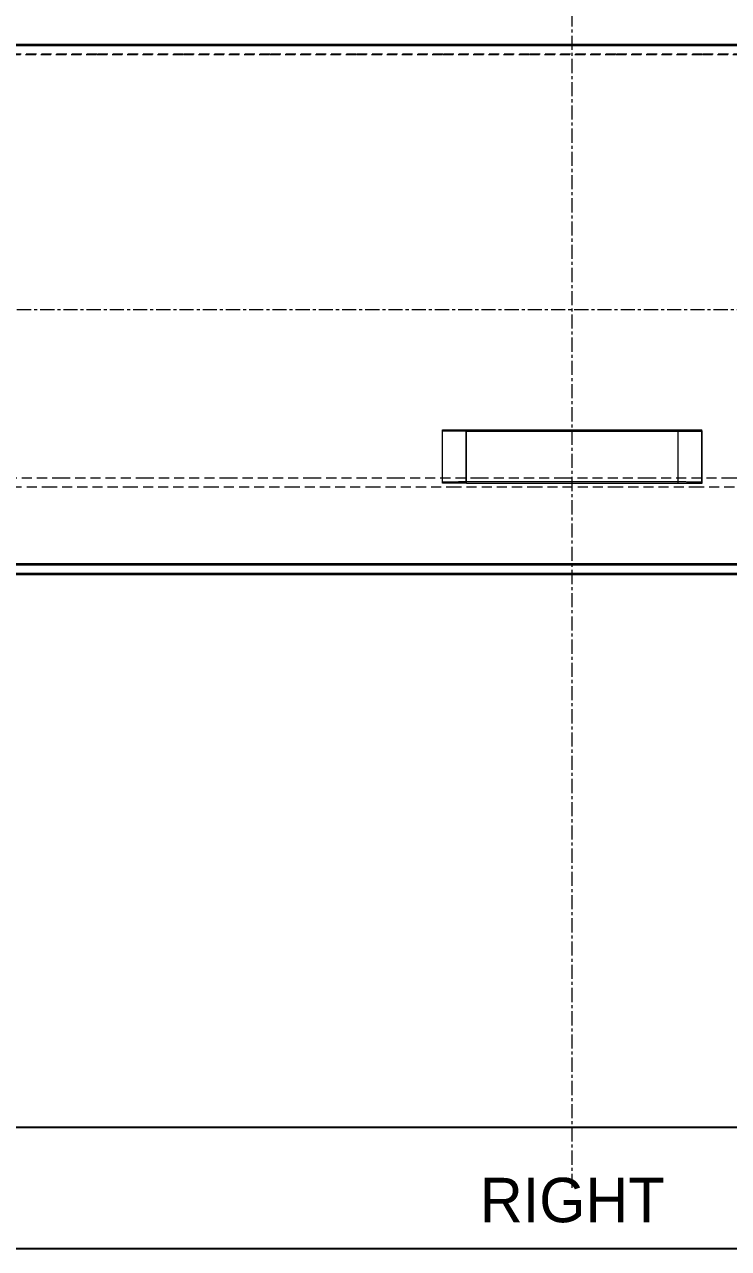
# Model space of a CAD drawing. Header units: millimetres. Extents: x 10 to 410, y 10 to 287.
# Drawn here: x 181.9 to 216.7, y 187 to 247.6 of the extents above; entities that cross this region are included whole.
import ezdxf
from ezdxf.enums import TextEntityAlignment as Align

# ---------------------------------------------------------------- set-up
doc = ezdxf.new("R2010")
doc.units = ezdxf.units.MM
doc.linetypes.add('CENTER', pattern=[1.15, 0.7, -0.15, 0.15, -0.15])
doc.linetypes.add('DASHED', pattern=[0.75, 0.5, -0.25])
for name, color, linetype, lineweight in [('CENTER', 4, 'CENTER', 13), ('HIDDEN', 8, 'DASHED', 18), ('TITLE_BLOCK', 7, 'CONTINUOUS', 25), ('VISIBLE', 7, 'CONTINUOUS', 35)]:
    doc.layers.add(name, color=color, linetype=linetype, lineweight=lineweight)

msp = doc.modelspace()

# ---------------------------------------------------------------- linework, layer by layer
at = {"layer": 'CENTER'}
for p, q in [((209, 190), (209, 273)), ((147, 233.5), (271, 233.5))]:
    msp.add_line(p, q, dxfattribs=at)
at = {"layer": 'HIDDEN'}
for points in [[(258.245, 246.575), (253.96, 246.575), (249.676, 246.575), (245.392, 246.575), (241.108, 246.575), (236.824, 246.575), (232.539, 246.575), (228.255, 246.575), (223.971, 246.575), (219.687, 246.575), (215.403, 246.575), (211.118, 246.575), (206.834, 246.575), (202.55, 246.575), (198.266, 246.575), (193.982, 246.575), (189.697, 246.575), (185.413, 246.575), (181.129, 246.575), (176.845, 246.575), (172.561, 246.575), (168.277, 246.575), (163.992, 246.575), (159.708, 246.575)], [(258.292, 246.13), (254.008, 246.13), (249.723, 246.13), (245.439, 246.13), (241.155, 246.13), (236.871, 246.13), (232.587, 246.13), (228.303, 246.13), (224.018, 246.13), (219.734, 246.13), (215.45, 246.13), (211.166, 246.13), (206.882, 246.13), (202.597, 246.13), (198.313, 246.13), (194.029, 246.13), (189.745, 246.13), (185.461, 246.13), (181.176, 246.13), (176.892, 246.13), (172.608, 246.13), (168.324, 246.13), (164.04, 246.13), (159.755, 246.13)], [(159.757, 246.115), (164.041, 246.115), (168.325, 246.115), (172.61, 246.115), (176.894, 246.115), (181.178, 246.115), (185.462, 246.115), (189.746, 246.115), (194.031, 246.115), (198.315, 246.115), (202.599, 246.115), (206.883, 246.115), (211.167, 246.115), (215.452, 246.115), (219.736, 246.115), (224.02, 246.115), (228.304, 246.115), (232.588, 246.115), (236.872, 246.115), (241.157, 246.115), (245.441, 246.115), (249.725, 246.115), (254.009, 246.115), (258.293, 246.115)], [(202.57, 227.535), (202.621, 227.536), (202.673, 227.537), (202.724, 227.537), (202.775, 227.537), (202.826, 227.538), (202.877, 227.538), (202.929, 227.538), (202.98, 227.538), (203.031, 227.538), (203.082, 227.539), (203.133, 227.539), (203.185, 227.539), (203.236, 227.539), (203.287, 227.539), (203.338, 227.539), (203.389, 227.539), (203.441, 227.539), (203.492, 227.539), (203.543, 227.539), (203.594, 227.539), (203.646, 227.539), (203.697, 227.539), (203.748, 227.539)], [(202.577, 227.469), (202.577, 227.472), (202.577, 227.475), (202.576, 227.478), (202.576, 227.481), (202.576, 227.484), (202.575, 227.486), (202.575, 227.489), (202.575, 227.492), (202.574, 227.495), (202.574, 227.498), (202.574, 227.501), (202.574, 227.504), (202.573, 227.506), (202.573, 227.509), (202.573, 227.512), (202.572, 227.515), (202.572, 227.518), (202.572, 227.521), (202.571, 227.524), (202.571, 227.527), (202.571, 227.529), (202.571, 227.532), (202.57, 227.535)], [(202.57, 227.535), (202.57, 227.535), (202.57, 227.535), (202.57, 227.535), (202.57, 227.535), (202.57, 227.535), (202.57, 227.535), (202.57, 227.535), (202.57, 227.535), (202.57, 227.535), (202.57, 227.535), (202.57, 227.535), (202.57, 227.535), (202.57, 227.535), (202.57, 227.535), (202.57, 227.535), (202.57, 227.535), (202.57, 227.535), (202.57, 227.535), (202.57, 227.535), (202.57, 227.535), (202.57, 227.535), (202.57, 227.535), (202.57, 227.535)], [(202.57, 224.965), (202.57, 225.076), (202.57, 225.188), (202.57, 225.3), (202.57, 225.412), (202.57, 225.523), (202.57, 225.635), (202.57, 225.747), (202.57, 225.859), (202.57, 225.97), (202.57, 226.082), (202.57, 226.194), (202.57, 226.306), (202.57, 226.418), (202.57, 226.529), (202.57, 226.641), (202.57, 226.753), (202.57, 226.865), (202.57, 226.976), (202.57, 227.088), (202.57, 227.2), (202.57, 227.312), (202.57, 227.423), (202.57, 227.535)], [(202.57, 224.965), (202.57, 225.076), (202.57, 225.188), (202.57, 225.3), (202.57, 225.412), (202.57, 225.523), (202.57, 225.635), (202.57, 225.747), (202.57, 225.859), (202.57, 225.97), (202.57, 226.082), (202.57, 226.194), (202.57, 226.306), (202.57, 226.418), (202.57, 226.529), (202.57, 226.641), (202.57, 226.753), (202.57, 226.865), (202.57, 226.976), (202.57, 227.088), (202.57, 227.2), (202.57, 227.312), (202.57, 227.423), (202.57, 227.535)], [(203.756, 227.465), (203.705, 227.465), (203.653, 227.465), (203.602, 227.465), (203.551, 227.465), (203.5, 227.465), (203.448, 227.465), (203.397, 227.465), (203.346, 227.465), (203.295, 227.465), (203.243, 227.466), (203.192, 227.466), (203.141, 227.466), (203.09, 227.466), (203.038, 227.466), (202.987, 227.466), (202.936, 227.466), (202.885, 227.466), (202.833, 227.467), (202.782, 227.467), (202.731, 227.467), (202.68, 227.468), (202.628, 227.468), (202.577, 227.469)], [(202.577, 224.899), (202.577, 225.01), (202.577, 225.122), (202.577, 225.234), (202.577, 225.346), (202.577, 225.457), (202.577, 225.569), (202.577, 225.681), (202.577, 225.793), (202.577, 225.905), (202.577, 226.016), (202.577, 226.128), (202.577, 226.24), (202.577, 226.352), (202.577, 226.463), (202.577, 226.575), (202.577, 226.687), (202.577, 226.799), (202.577, 226.91), (202.577, 227.022), (202.577, 227.134), (202.577, 227.246), (202.577, 227.357), (202.577, 227.469)], [(203.748, 227.539), (204.204, 227.539), (204.661, 227.539), (205.117, 227.539), (205.573, 227.539), (206.03, 227.539), (206.486, 227.539), (206.942, 227.539), (207.399, 227.539), (207.855, 227.539), (208.312, 227.539), (208.768, 227.539), (209.224, 227.539), (209.681, 227.539), (210.137, 227.539), (210.593, 227.539), (211.05, 227.539), (211.506, 227.539), (211.962, 227.539), (212.419, 227.539), (212.875, 227.539), (213.331, 227.539), (213.788, 227.539), (214.244, 227.539)], [(203.748, 224.969), (203.748, 225.08), (203.748, 225.192), (203.748, 225.304), (203.748, 225.416), (203.748, 225.528), (203.748, 225.639), (203.748, 225.751), (203.748, 225.863), (203.748, 225.975), (203.748, 226.086), (203.748, 226.198), (203.748, 226.31), (203.748, 226.422), (203.748, 226.533), (203.748, 226.645), (203.748, 226.757), (203.748, 226.869), (203.748, 226.98), (203.748, 227.092), (203.748, 227.204), (203.748, 227.316), (203.748, 227.427), (203.748, 227.539)], [(203.756, 227.465), (204.212, 227.465), (204.669, 227.465), (205.125, 227.465), (205.581, 227.465), (206.038, 227.465), (206.494, 227.465), (206.95, 227.465), (207.407, 227.465), (207.863, 227.465), (208.319, 227.465), (208.776, 227.465), (209.232, 227.465), (209.688, 227.465), (210.145, 227.465), (210.601, 227.465), (211.058, 227.465), (211.514, 227.465), (211.97, 227.465), (212.427, 227.465), (212.883, 227.465), (213.339, 227.465), (213.796, 227.465), (214.252, 227.465)], [(203.756, 224.895), (203.756, 225.006), (203.756, 225.118), (203.756, 225.23), (203.756, 225.342), (203.756, 225.453), (203.756, 225.565), (203.756, 225.677), (203.756, 225.789), (203.756, 225.9), (203.756, 226.012), (203.756, 226.124), (203.756, 226.236), (203.756, 226.347), (203.756, 226.459), (203.756, 226.571), (203.756, 226.683), (203.756, 226.795), (203.756, 226.906), (203.756, 227.018), (203.756, 227.13), (203.756, 227.242), (203.756, 227.353), (203.756, 227.465)], [(214.244, 227.539), (214.295, 227.539), (214.347, 227.539), (214.398, 227.539), (214.449, 227.539), (214.5, 227.539), (214.552, 227.539), (214.603, 227.539), (214.654, 227.539), (214.705, 227.539), (214.757, 227.539), (214.808, 227.539), (214.859, 227.539), (214.91, 227.539), (214.962, 227.538), (215.013, 227.538), (215.064, 227.538), (215.115, 227.538), (215.167, 227.538), (215.218, 227.537), (215.269, 227.537), (215.32, 227.537), (215.372, 227.536), (215.423, 227.535)], [(214.244, 224.969), (214.244, 225.08), (214.244, 225.192), (214.244, 225.304), (214.244, 225.416), (214.244, 225.528), (214.244, 225.639), (214.244, 225.751), (214.244, 225.863), (214.244, 225.975), (214.244, 226.086), (214.244, 226.198), (214.244, 226.31), (214.244, 226.422), (214.244, 226.533), (214.244, 226.645), (214.244, 226.757), (214.244, 226.869), (214.244, 226.98), (214.244, 227.092), (214.244, 227.204), (214.244, 227.316), (214.244, 227.427), (214.244, 227.539)], [(214.252, 227.465), (214.303, 227.465), (214.354, 227.465), (214.406, 227.465), (214.457, 227.465), (214.508, 227.465), (214.559, 227.465), (214.611, 227.465), (214.662, 227.465), (214.713, 227.465), (214.764, 227.466), (214.815, 227.466), (214.867, 227.466), (214.918, 227.466), (214.969, 227.466), (215.02, 227.466), (215.071, 227.466), (215.123, 227.466), (215.174, 227.467), (215.225, 227.467), (215.276, 227.467), (215.327, 227.468), (215.379, 227.468), (215.43, 227.469)], [(214.252, 224.895), (214.252, 225.006), (214.252, 225.118), (214.252, 225.23), (214.252, 225.342), (214.252, 225.453), (214.252, 225.565), (214.252, 225.677), (214.252, 225.789), (214.252, 225.9), (214.252, 226.012), (214.252, 226.124), (214.252, 226.236), (214.252, 226.348), (214.252, 226.459), (214.252, 226.571), (214.252, 226.683), (214.252, 226.795), (214.252, 226.906), (214.252, 227.018), (214.252, 227.13), (214.252, 227.242), (214.252, 227.353), (214.252, 227.465)], [(215.43, 227.469), (215.429, 227.472), (215.429, 227.475), (215.429, 227.478), (215.429, 227.481), (215.428, 227.484), (215.428, 227.486), (215.428, 227.489), (215.427, 227.492), (215.427, 227.495), (215.427, 227.498), (215.426, 227.501), (215.426, 227.504), (215.426, 227.506), (215.426, 227.509), (215.425, 227.512), (215.425, 227.515), (215.425, 227.518), (215.424, 227.521), (215.424, 227.524), (215.424, 227.527), (215.423, 227.529), (215.423, 227.532), (215.423, 227.535)], [(215.423, 224.965), (215.423, 225.076), (215.423, 225.188), (215.423, 225.3), (215.423, 225.412), (215.423, 225.523), (215.423, 225.635), (215.423, 225.747), (215.423, 225.859), (215.423, 225.971), (215.423, 226.082), (215.423, 226.194), (215.423, 226.306), (215.423, 226.418), (215.423, 226.529), (215.423, 226.641), (215.423, 226.753), (215.423, 226.865), (215.423, 226.976), (215.423, 227.088), (215.423, 227.2), (215.423, 227.312), (215.423, 227.423), (215.423, 227.535)], [(215.43, 227.469), (215.43, 227.469), (215.43, 227.469), (215.43, 227.469), (215.43, 227.469), (215.43, 227.469), (215.43, 227.469), (215.43, 227.469), (215.43, 227.469), (215.43, 227.469), (215.43, 227.469), (215.43, 227.469), (215.43, 227.469), (215.43, 227.469), (215.43, 227.469), (215.43, 227.469), (215.43, 227.469), (215.43, 227.469), (215.43, 227.469), (215.43, 227.469), (215.43, 227.469), (215.43, 227.469), (215.43, 227.469), (215.43, 227.469)], [(215.43, 224.899), (215.43, 225.01), (215.43, 225.122), (215.43, 225.234), (215.43, 225.346), (215.43, 225.457), (215.43, 225.569), (215.43, 225.681), (215.43, 225.793), (215.43, 225.905), (215.43, 226.016), (215.43, 226.128), (215.43, 226.24), (215.43, 226.352), (215.43, 226.463), (215.43, 226.575), (215.43, 226.687), (215.43, 226.799), (215.43, 226.91), (215.43, 227.022), (215.43, 227.134), (215.43, 227.246), (215.43, 227.357), (215.43, 227.469)], [(215.43, 224.899), (215.43, 225.01), (215.43, 225.122), (215.43, 225.234), (215.43, 225.346), (215.43, 225.457), (215.43, 225.569), (215.43, 225.681), (215.43, 225.793), (215.43, 225.905), (215.43, 226.016), (215.43, 226.128), (215.43, 226.24), (215.43, 226.352), (215.43, 226.463), (215.43, 226.575), (215.43, 226.687), (215.43, 226.799), (215.43, 226.91), (215.43, 227.022), (215.43, 227.134), (215.43, 227.246), (215.43, 227.357), (215.43, 227.469)], [(162.911, 225.154), (167.056, 225.154), (171.201, 225.154), (175.346, 225.154), (179.491, 225.154), (183.636, 225.154), (187.781, 225.154), (191.926, 225.154), (196.071, 225.154), (200.216, 225.154), (204.361, 225.154), (208.506, 225.154), (212.651, 225.154), (216.795, 225.154), (220.94, 225.154), (225.085, 225.154), (229.23, 225.154), (233.375, 225.154), (237.52, 225.154), (241.665, 225.154), (245.81, 225.154), (249.955, 225.154), (254.1, 225.154), (258.245, 225.154)], [(202.57, 224.965), (202.621, 224.966), (202.673, 224.966), (202.724, 224.967), (202.775, 224.967), (202.826, 224.967), (202.877, 224.967), (202.929, 224.968), (202.98, 224.968), (203.031, 224.968), (203.082, 224.968), (203.133, 224.968), (203.185, 224.968), (203.236, 224.968), (203.287, 224.968), (203.338, 224.968), (203.389, 224.969), (203.441, 224.969), (203.492, 224.969), (203.543, 224.969), (203.594, 224.969), (203.646, 224.969), (203.697, 224.969), (203.748, 224.969)], [(202.577, 224.899), (202.577, 224.902), (202.577, 224.904), (202.576, 224.907), (202.576, 224.91), (202.576, 224.913), (202.575, 224.916), (202.575, 224.919), (202.575, 224.922), (202.574, 224.924), (202.574, 224.927), (202.574, 224.93), (202.574, 224.933), (202.573, 224.936), (202.573, 224.939), (202.573, 224.942), (202.572, 224.945), (202.572, 224.947), (202.572, 224.95), (202.571, 224.953), (202.571, 224.956), (202.571, 224.959), (202.571, 224.962), (202.57, 224.965)], [(202.57, 224.965), (202.57, 224.965), (202.57, 224.965), (202.57, 224.965), (202.57, 224.965), (202.57, 224.965), (202.57, 224.965), (202.57, 224.965), (202.57, 224.965), (202.57, 224.965), (202.57, 224.965), (202.57, 224.965), (202.57, 224.965), (202.57, 224.965), (202.57, 224.965), (202.57, 224.965), (202.57, 224.965), (202.57, 224.965), (202.57, 224.965), (202.57, 224.965), (202.57, 224.965), (202.57, 224.965), (202.57, 224.965), (202.57, 224.965)], [(203.756, 224.895), (203.705, 224.895), (203.653, 224.895), (203.602, 224.895), (203.551, 224.895), (203.5, 224.895), (203.448, 224.895), (203.397, 224.895), (203.346, 224.895), (203.295, 224.895), (203.243, 224.895), (203.192, 224.895), (203.141, 224.895), (203.09, 224.895), (203.038, 224.895), (202.987, 224.896), (202.936, 224.896), (202.885, 224.896), (202.833, 224.896), (202.782, 224.896), (202.731, 224.897), (202.68, 224.897), (202.628, 224.897), (202.577, 224.899)], [(203.748, 224.969), (204.204, 224.969), (204.661, 224.969), (205.117, 224.969), (205.573, 224.969), (206.03, 224.969), (206.486, 224.969), (206.942, 224.969), (207.399, 224.969), (207.855, 224.969), (208.312, 224.969), (208.768, 224.969), (209.224, 224.969), (209.681, 224.969), (210.137, 224.969), (210.593, 224.969), (211.05, 224.969), (211.506, 224.969), (211.962, 224.969), (212.419, 224.969), (212.875, 224.969), (213.331, 224.969), (213.788, 224.969), (214.244, 224.969)], [(203.756, 224.895), (204.212, 224.895), (204.669, 224.895), (205.125, 224.895), (205.581, 224.895), (206.038, 224.895), (206.494, 224.895), (206.95, 224.895), (207.407, 224.895), (207.863, 224.895), (208.319, 224.895), (208.776, 224.895), (209.232, 224.895), (209.688, 224.895), (210.145, 224.895), (210.601, 224.895), (211.058, 224.895), (211.514, 224.895), (211.97, 224.895), (212.427, 224.895), (212.883, 224.895), (213.339, 224.895), (213.796, 224.895), (214.252, 224.895)], [(214.244, 224.969), (214.295, 224.969), (214.347, 224.969), (214.398, 224.969), (214.449, 224.969), (214.5, 224.969), (214.552, 224.969), (214.603, 224.969), (214.654, 224.968), (214.705, 224.968), (214.757, 224.968), (214.808, 224.968), (214.859, 224.968), (214.91, 224.968), (214.962, 224.968), (215.013, 224.968), (215.064, 224.968), (215.115, 224.967), (215.167, 224.967), (215.218, 224.967), (215.269, 224.967), (215.32, 224.966), (215.372, 224.966), (215.423, 224.965)], [(214.252, 224.895), (214.303, 224.895), (214.354, 224.895), (214.406, 224.895), (214.457, 224.895), (214.508, 224.895), (214.559, 224.895), (214.611, 224.895), (214.662, 224.895), (214.713, 224.895), (214.764, 224.895), (214.815, 224.895), (214.867, 224.895), (214.918, 224.895), (214.969, 224.895), (215.02, 224.896), (215.071, 224.896), (215.123, 224.896), (215.174, 224.896), (215.225, 224.896), (215.276, 224.897), (215.327, 224.897), (215.379, 224.897), (215.43, 224.899)], [(215.43, 224.899), (215.429, 224.902), (215.429, 224.904), (215.429, 224.907), (215.429, 224.91), (215.428, 224.913), (215.428, 224.916), (215.428, 224.919), (215.427, 224.922), (215.427, 224.924), (215.427, 224.927), (215.426, 224.93), (215.426, 224.933), (215.426, 224.936), (215.426, 224.939), (215.425, 224.942), (215.425, 224.945), (215.425, 224.947), (215.424, 224.95), (215.424, 224.953), (215.424, 224.956), (215.423, 224.959), (215.423, 224.962), (215.423, 224.965)], [(215.43, 224.899), (215.43, 224.899), (215.43, 224.899), (215.43, 224.899), (215.43, 224.899), (215.43, 224.899), (215.43, 224.899), (215.43, 224.899), (215.43, 224.899), (215.43, 224.899), (215.43, 224.899), (215.43, 224.899), (215.43, 224.899), (215.43, 224.899), (215.43, 224.899), (215.43, 224.899), (215.43, 224.899), (215.43, 224.899), (215.43, 224.899), (215.43, 224.899), (215.43, 224.899), (215.43, 224.899), (215.43, 224.899), (215.43, 224.899)], [(162.959, 224.709), (166.964, 224.709), (170.97, 224.709), (174.976, 224.709), (178.981, 224.709), (182.987, 224.709), (186.993, 224.709), (190.998, 224.709), (195.004, 224.709), (199.01, 224.709), (203.015, 224.709), (207.021, 224.709), (211.026, 224.709), (215.032, 224.709), (219.038, 224.709), (223.043, 224.709), (227.049, 224.709), (231.055, 224.709), (235.06, 224.709), (239.066, 224.709), (243.072, 224.709), (247.077, 224.709), (251.083, 224.709), (255.089, 224.709)]]:
    msp.add_lwpolyline(points, dxfattribs=at)
at = {"layer": 'TITLE_BLOCK'}
msp.add_lwpolyline([(147, 187), (271, 187), (271, 193), (147, 193)], close=True, dxfattribs=at)
at = {"layer": 'VISIBLE'}
for points in [[(159.707, 246.59), (163.991, 246.59), (168.275, 246.59), (172.559, 246.59), (176.843, 246.59), (181.128, 246.59), (185.412, 246.59), (189.696, 246.59), (193.98, 246.59), (198.264, 246.59), (202.548, 246.59), (206.833, 246.59), (211.117, 246.59), (215.401, 246.59), (219.685, 246.59), (223.969, 246.59), (228.254, 246.59), (232.538, 246.59), (236.822, 246.59), (241.106, 246.59), (245.39, 246.59), (249.675, 246.59), (253.959, 246.59), (258.243, 246.59)], [(159.707, 220.885), (163.991, 220.885), (168.275, 220.885), (172.559, 220.885), (176.843, 220.885), (181.128, 220.885), (185.412, 220.885), (189.696, 220.885), (193.98, 220.885), (198.264, 220.885), (202.548, 220.885), (206.833, 220.885), (211.117, 220.885), (215.401, 220.885), (219.685, 220.885), (223.969, 220.885), (228.254, 220.885), (232.538, 220.885), (236.822, 220.885), (241.106, 220.885), (245.39, 220.885), (249.675, 220.885), (253.959, 220.885), (258.243, 220.885)], [(159.757, 220.41), (164.041, 220.41), (168.325, 220.41), (172.61, 220.41), (176.894, 220.41), (181.178, 220.41), (185.462, 220.41), (189.746, 220.41), (194.031, 220.41), (198.315, 220.41), (202.599, 220.41), (206.883, 220.41), (211.167, 220.41), (215.452, 220.41), (219.736, 220.41), (224.02, 220.41), (228.304, 220.41), (232.588, 220.41), (236.872, 220.41), (241.157, 220.41), (245.441, 220.41), (249.725, 220.41), (254.009, 220.41), (258.293, 220.41)]]:
    msp.add_lwpolyline(points, dxfattribs=at)

# ---------------------------------------------------------------- texts
at = {"layer": 'TITLE_BLOCK'}
msp.add_text('RIGHT', height=2.2, dxfattribs=at).set_placement((209, 189.4), align=Align.MIDDLE_CENTER)

doc.saveas('drawing.dxf')
